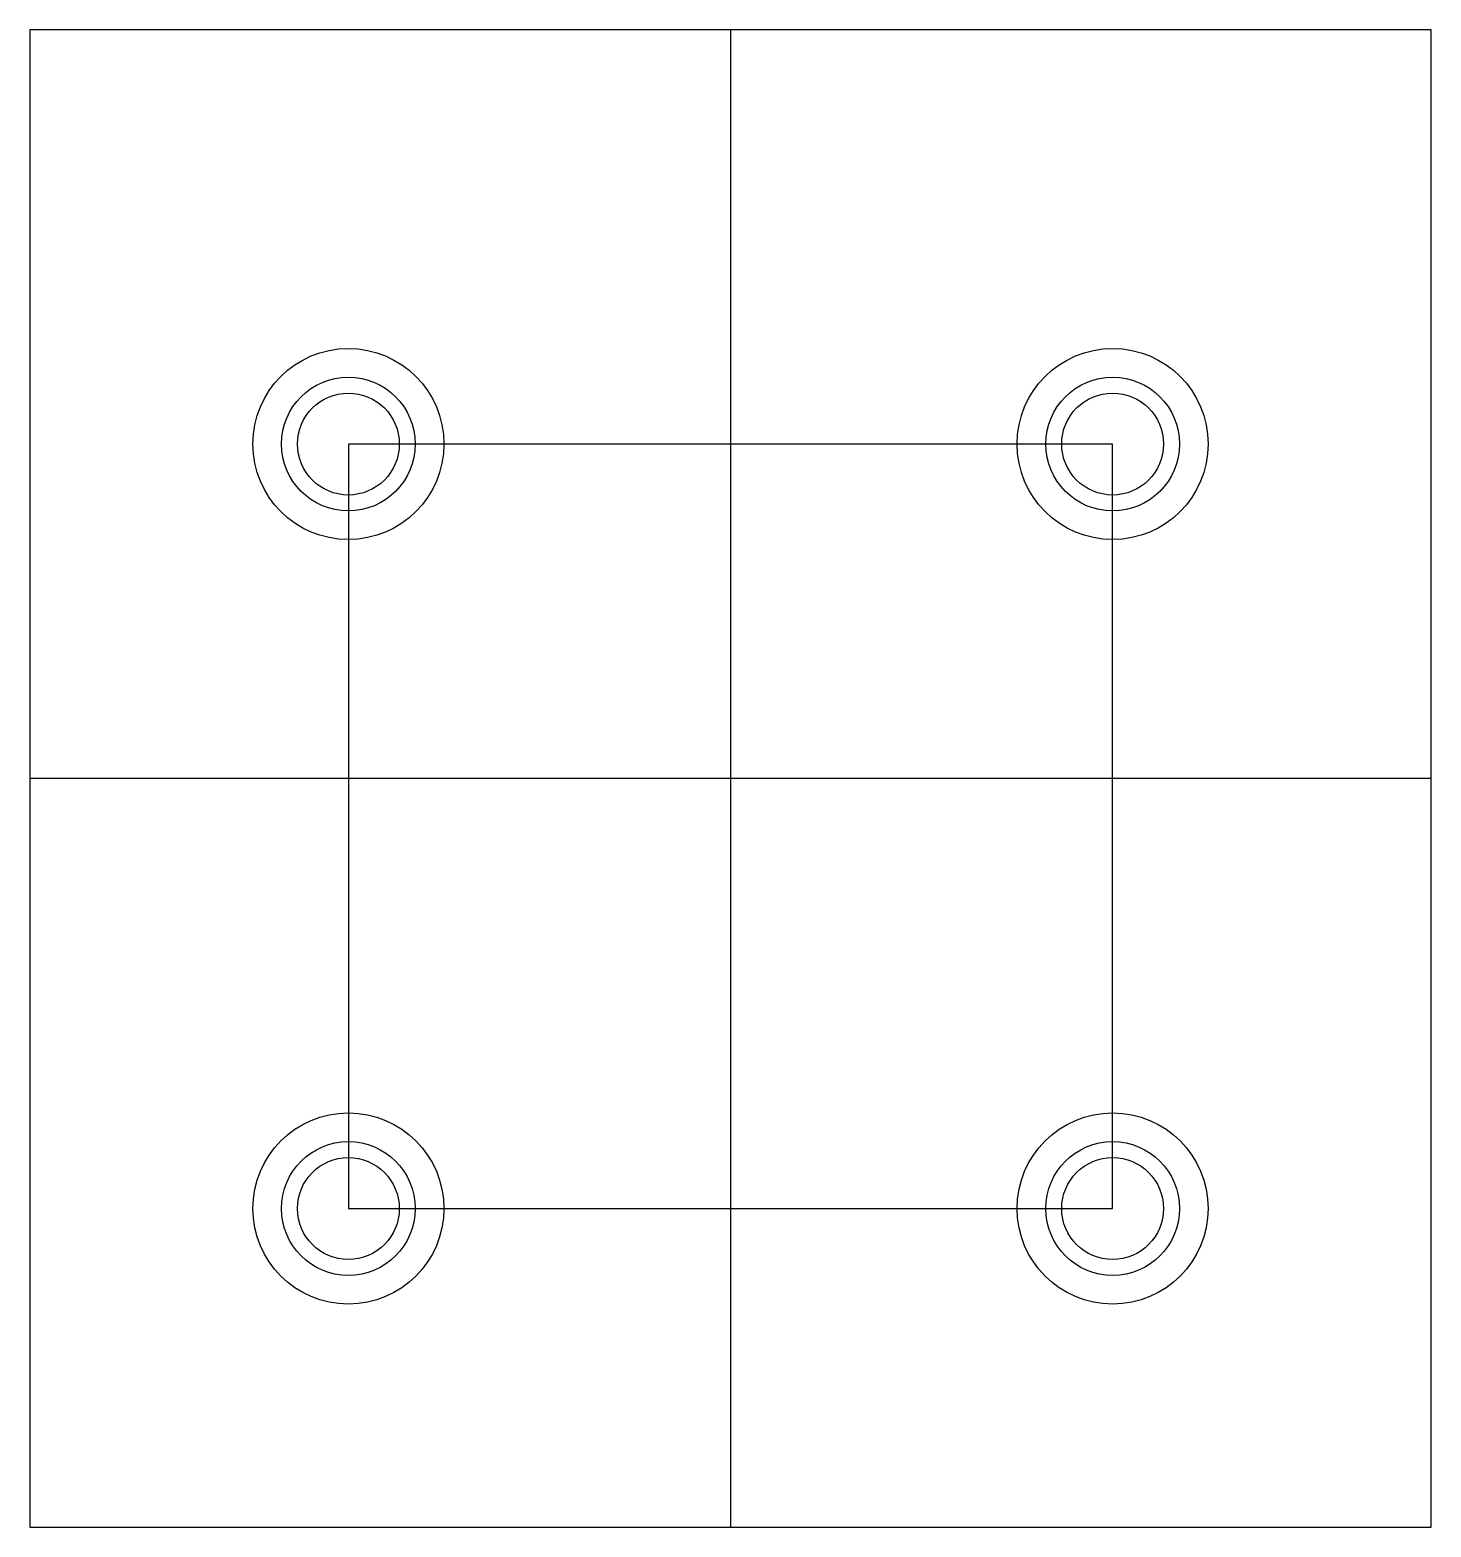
# Model space of a CAD drawing. Header units: millimetres. Extents: x 0 to 44, y 0 to 47.
import ezdxf

# ---------------------------------------------------------------- set-up
doc = ezdxf.new("R2010")
doc.units = ezdxf.units.MM

msp = doc.modelspace()

# ---------------------------------------------------------------- linework, layer by layer
for p, q in [((22, 47), (22, 0)), ((44, 23.5), (0, 23.5))]:
    msp.add_line(p, q)
for points in [[(0, 0), (44, 0), (44, 47), (0, 47)], [(10, 10), (34, 10), (34, 34), (10, 34)]]:
    msp.add_lwpolyline(points, close=True)
for centre, radius in [((10, 34), 3), ((34, 34), 3), ((10, 34), 2.1), ((34, 34), 2.1), ((10, 34), 1.6), ((34, 34), 1.6), ((10, 10), 3), ((34, 10), 3), ((10, 10), 2.1), ((34, 10), 2.1), ((10, 10), 1.6), ((34, 10), 1.6)]:
    msp.add_circle(centre, radius)

doc.saveas('drawing.dxf')
